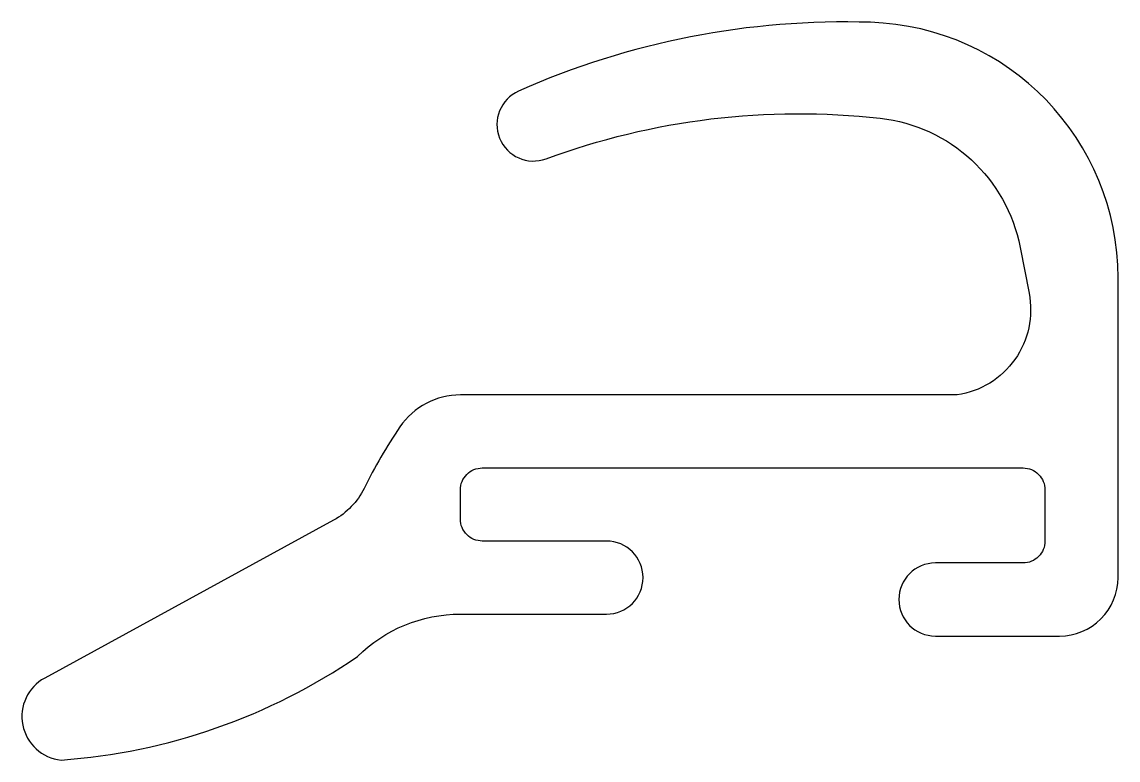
# Model space of a CAD drawing. Extents: x 176.2 to 191.2, y 225.7 to 235.8.
import ezdxf

# ---------------------------------------------------------------- set-up
doc = ezdxf.new("R2010")
doc.units = 0
doc.layers.get('0').update_dxf_attribs({"linetype": 'CONTINUOUS'})

msp = doc.modelspace()

# ---------------------------------------------------------------- linework, layer by layer
msp.add_lwpolyline([(184.215, 228.72), (182.515, 228.72, -0.414214), (182.215, 229.02), (182.215, 229.42, -0.414214), (182.515, 229.72), (189.915, 229.72, -0.414214), (190.215, 229.42), (190.215, 228.72, -0.414214), (189.915, 228.42), (188.715, 228.42, 1), (188.715, 227.42), (190.415, 227.42, 0.414214), (191.215, 228.22), (191.215, 232.32, 0.404939), (187.826, 235.818, 0.112905), (183.012, 234.877, 0.968171), (183.388, 233.951, -0.1167), (187.96, 234.506, -0.327979), (189.875, 232.739), (189.997, 232.11, -0.427465), (189.015, 230.72), (182.215, 230.72, 0.248193), (181.388, 230.282, 0.03483), (180.898, 229.441, -0.154287), (180.48, 229.006), (176.527, 226.846, 0.734255), (176.75, 225.723, 0.132808), (180.808, 227.141, -0.197621), (182.215, 227.72), (184.215, 227.72, 1)], format="xyb", close=True)

doc.saveas('drawing.dxf')
